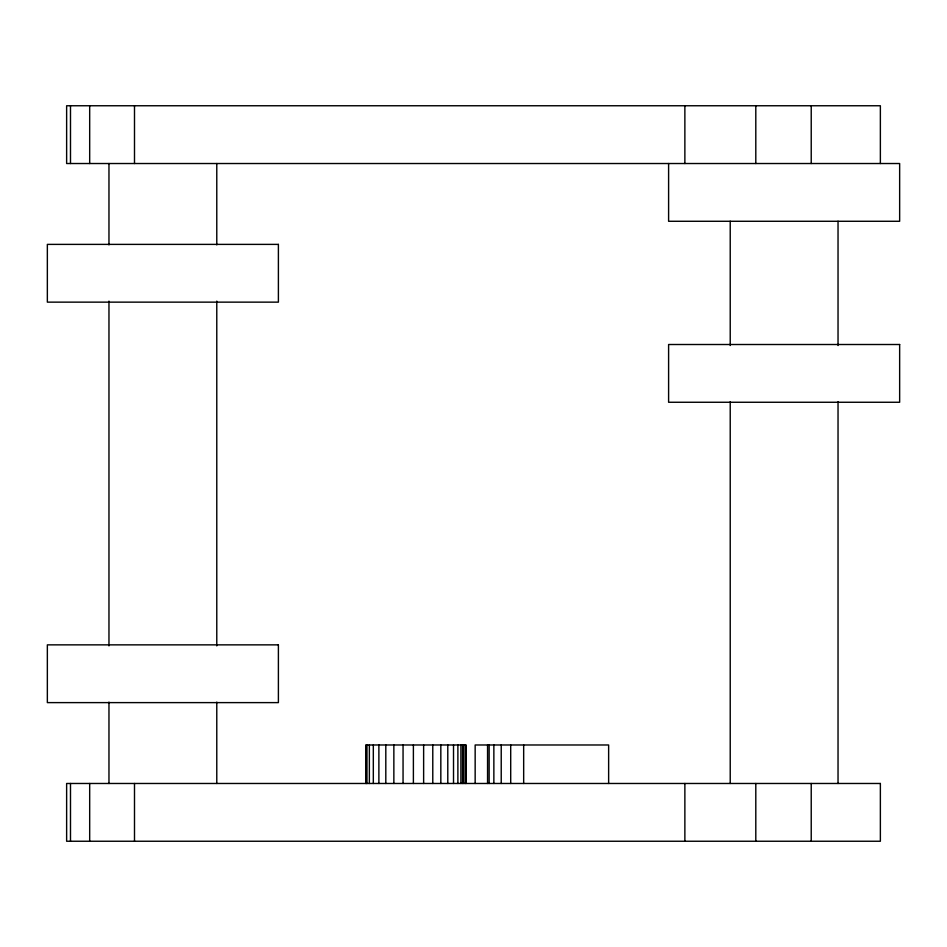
<?xml version="1.0" encoding="UTF-8"?>
<svg xmlns="http://www.w3.org/2000/svg" width="947" height="947" viewBox="0 0 947 947"><rect width="100%" height="100%" fill="white"/><g stroke="black" fill="none" stroke-linecap="round" stroke-linejoin="round"><path stroke-width="1.42" d="M880.367 163.523L880.367 105.756L66.633 105.756L66.633 163.523L899.65 163.523L899.65 221.278L668.606 221.278L668.606 163.523M838.036 221.219L838.036 345.513M838.036 401.741L838.036 783.477M811.224 105.756L811.224 163.523M811.224 783.477L811.224 841.244M755.801 105.756L755.801 163.523M755.801 783.477L755.801 841.244M730.22 221.219L730.22 345.513M730.22 401.741L730.22 783.477M684.87 105.756L684.87 163.523M684.87 783.477L684.87 841.244M608.637 783.477L608.637 744.981L475.157 744.981L475.157 783.477M523.667 744.981L523.667 783.477M510.705 744.981L510.705 783.477M501.223 744.981L501.223 783.477M493.861 744.981L493.861 783.477M489.137 744.981L489.137 783.477M487.563 744.981L487.563 783.477M466.078 783.477L466.078 744.981L365.968 744.981L365.968 783.477M465.628 744.981L465.628 783.477M463.9 744.981L463.9 783.477M462.562 744.981L462.562 783.477M460.905 744.981L460.905 783.477M457.886 744.981L457.886 783.477M453.518 744.981L453.518 783.477M447.789 744.981L447.789 783.477M440.829 744.981L440.829 783.477M432.779 744.981L432.779 783.477M423.629 744.981L423.629 783.477M413.389 744.981L413.389 783.477M403.055 744.981L403.055 783.477M393.857 744.981L393.857 783.477M385.808 744.981L385.808 783.477M378.883 744.981L378.883 783.477M373.319 744.981L373.319 783.477M369.354 744.981L369.354 783.477M366.974 744.981L366.974 783.477M366.181 744.981L366.181 783.477M216.78 163.523L216.78 244.894M216.78 301.122L216.78 645.878M216.78 702.106L216.78 783.477M134.498 105.756L134.498 163.523M134.498 783.477L134.498 841.244M108.964 163.523L108.964 244.894M108.964 301.122L108.964 645.878M108.964 702.106L108.964 783.477M89.681 105.756L89.681 163.523M89.681 783.477L89.681 841.244M70.492 105.756L70.492 163.523M70.492 783.477L70.492 841.244M278.394 244.385L47.35 244.385L47.35 302.14L278.394 302.14L278.394 244.385M899.65 344.507L668.606 344.507L668.606 402.262L899.65 402.262L899.65 344.507M278.394 644.86L47.35 644.86L47.35 702.615L278.394 702.615L278.394 644.86M880.367 783.477L66.633 783.477L66.633 841.244L880.367 841.244L880.367 783.477"/></g></svg>
